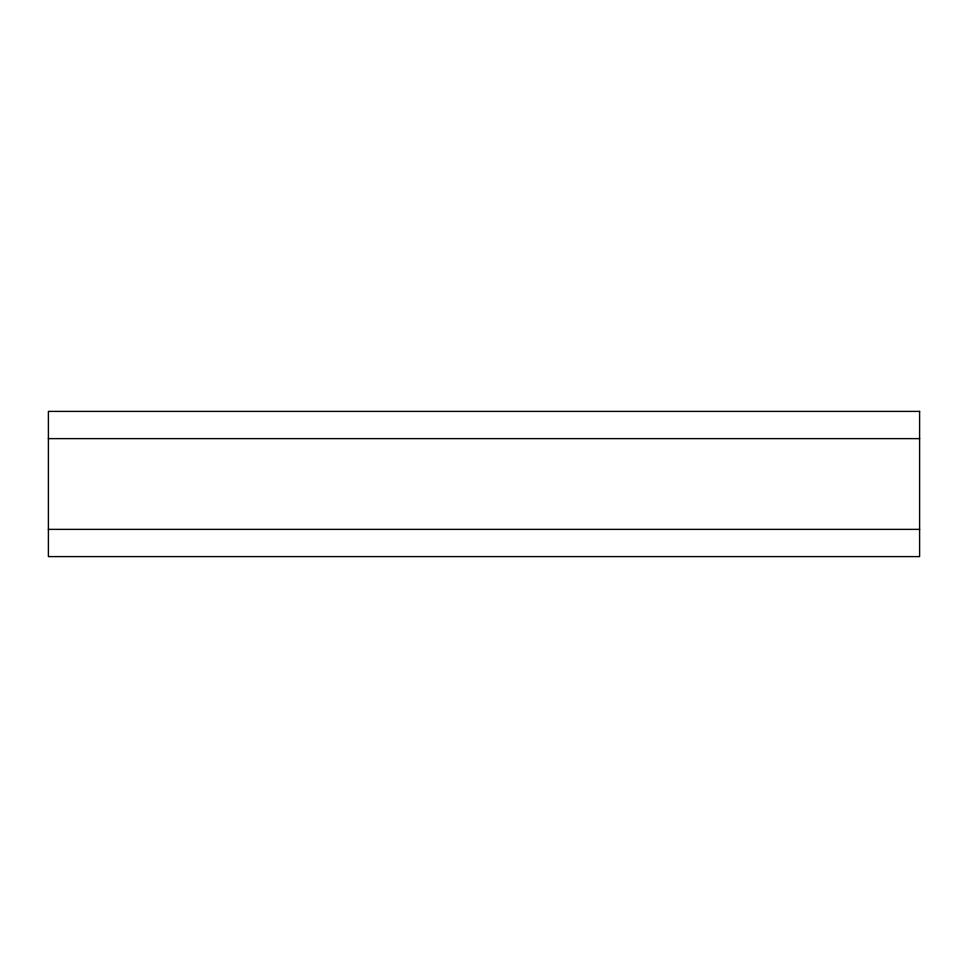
<?xml version="1.0" encoding="UTF-8"?>
<svg xmlns="http://www.w3.org/2000/svg" width="968" height="968" viewBox="0 0 968 968"><rect width="100%" height="100%" fill="white"/><g stroke="black" fill="none" stroke-linecap="round" stroke-linejoin="round"><path stroke-width="1.45" d="M48.4 438.625L919.6 438.625M48.4 529.375L919.6 529.375M919.6 411.4L48.4 411.4L48.4 556.6L919.6 556.6L919.6 411.4"/></g></svg>
